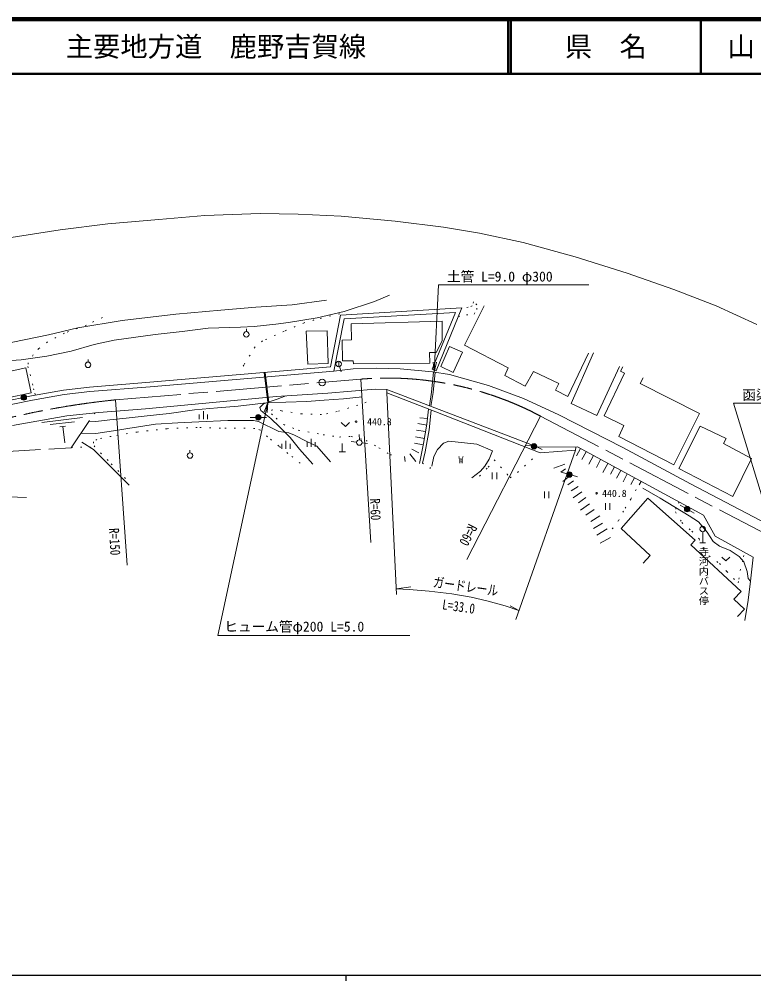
# Model space of a CAD drawing. Units: millimetres, scale not verified. Extents: x 40000 to 680000, y 20000 to 380000.
# Drawn here: x 208220 to 342702, y 204000 to 380000 of the extents above; entities that cross this region are included whole.
import ezdxf
from ezdxf.enums import TextEntityAlignment as Align

# ---------------------------------------------------------------- set-up
doc = ezdxf.new("R2010")
doc.units = ezdxf.units.MM
doc.header["$LTSCALE"] = 1000
for name, pattern in [('CHAIN', [18.5, 12, -1.5, 3.5, -1.5]), ('DASHED', [7.5, 6, -1.5]), ('DOTTED', [1.75, 0.25, -1.5])]:
    doc.linetypes.add(name, pattern=pattern)
for name, color, linetype, lineweight in [('M-BGD', 7, 'Continuous', 13), ('M-BMK', 2, 'CHAIN', 13), ('M-BMK-ROW', 30, 'Continuous', 13), ('M-BMK-SRVR', 3, 'Continuous', 13), ('M-STR-HTXT', 7, 'Continuous', 13), ('M-TTL', 2, 'Continuous', 140), ('M-TTL-BAND', 7, 'Continuous', 25), ('M-TTL-LINE', 7, 'Continuous', 50)]:
    doc.layers.add(name, color=color, linetype=linetype, lineweight=lineweight)
doc.layers.add('M-BMK-HTXT', color=7, linetype='Continuous')
doc.layers.add('M-TTL-TXT', color=7, linetype='Continuous')
doc.styles.add('@ＭＳ ゴシック', font='')
doc.styles.add('ＭＳ ゴシック', font='')
doc.styles.get('@ＭＳ ゴシック').set_extended_font_data('@MS Gothic')
doc.styles.get('ＭＳ ゴシック').set_extended_font_data('MS Gothic')

# ---------------------------------------------------------------- blocks, each defined once
blk = doc.blocks.new('open_arrow')
at = {"color": 0, "linetype": 'Continuous', "lineweight": -2}
blk.add_lwpolyline([(7.5, 1.25), (0, 0), (7.5, -1.25)], dxfattribs=at)

msp = doc.modelspace()

# ---------------------------------------------------------------- hatches: boundary and pattern name
at = {"layer": 'M-BGD'}
for points in [[(208585, 310639, -1), (209546, 310916, -0.41421), (209204, 310297, -0.41421)], [(251479, 307127, -1), (252479, 307127, -0.41421), (251979, 306627, -0.41421)], [(301985, 301919, -1), (302969, 301738, -0.41421), (302387, 301337, -0.41421)], [(308482, 296803, -1), (309441, 296521, -0.41421), (308820, 296182, -0.41421)], [(330075, 290586, -1), (330946, 290094, -0.41421), (330264, 289905, -0.41421)]]:
    msp.add_hatch(color=256, dxfattribs=at).paths.add_polyline_path(points)

# ---------------------------------------------------------------- linework, layer by layer
for p, q in [((249806, 322812), (249806, 323312)), ((220816, 317243), (220816, 317743)), ((266705, 317395), (266705, 316395)), ((266859, 316419), (267158, 315465)), ((284544, 315650), (283851, 315935)), ((241937, 306768), (241937, 308268)), ((219775, 307109), (212329, 306212)), ((218357, 306334), (213890, 305796)), ((241187, 306768), (241187, 307668)), ((242687, 306768), (242687, 307668)), ((251479, 307127), (250479, 307127)), ((252479, 307127), (253479, 307127)), ((281535, 307059), (282957, 306903)), ((216717, 305532), (215674, 305406)), ((216195, 305469), (216555, 302491)), ((280939, 304796), (282608, 304509)), ((281208, 305997), (282817, 305720)), ((257053, 301360), (257053, 302860)), ((261667, 301712), (261667, 303212)), ((270489, 303009), (270484, 304009)), ((280785, 303560), (282397, 303283)), ((239481, 300631), (239481, 301131)), ((256303, 301360), (256303, 302260)), ((257803, 301360), (257803, 302260)), ((260917, 301712), (260917, 302612)), ((262417, 301712), (262417, 302612)), ((267365, 300815), (267365, 302315)), ((269994, 302565), (269000, 302678)), ((270988, 302452), (271981, 302340)), ((280069, 301325), (281370, 300620)), ((280574, 302430), (282190, 302114)), ((301985, 301919), (300861, 301965)), ((302969, 301738), (303979, 301254)), ((310259, 300092), (310970, 301408)), ((266765, 300815), (267965, 300815)), ((278756, 299988), (278878, 299065)), ((279741, 300426), (280823, 299065)), ((311253, 299403), (312028, 300836)), ((312520, 298589), (313349, 300122)), ((313879, 297974), (314658, 299415)), ((308081, 298548), (306068, 297833)), ((308260, 297713), (307380, 297103)), ((315055, 297030), (315963, 298710)), ((316473, 296705), (317196, 298043)), ((294832, 297026), (294832, 295826)), ((295632, 297026), (295632, 295826)), ((308482, 296803), (307522, 297085)), ((307773, 295386), (308938, 296337)), ((309441, 296521), (310401, 296239)), ((317582, 296019), (318341, 297425)), ((318773, 295353), (319542, 296776)), ((320185, 294859), (320842, 296074)), ((309721, 295538), (308647, 294764)), ((310540, 294451), (309243, 293661)), ((321748, 294788), (322081, 295404)), ((304379, 293540), (304379, 292340)), ((305179, 293540), (305179, 292340)), ((311199, 293524), (309647, 292402)), ((311975, 292472), (310583, 291454)), ((312634, 291320), (310972, 290167)), ((315531, 291397), (315531, 290197)), ((316331, 291397), (316331, 290197)), ((330075, 290586), (329204, 291078)), ((313473, 290257), (311960, 289240)), ((314536, 289105), (312844, 288042)), ((330946, 290094), (331816, 289602)), ((315000, 287758), (313368, 286785)), ((315844, 286695), (313995, 285550)), ((316457, 285145), (314599, 284099)), ((333346, 286182), (333346, 284182)), ((332846, 284182), (333846, 284182))]:
    msp.add_line(p, q, dxfattribs=at)
at = {"layer": 'M-BGD', "linetype": 'DASHED'}
for p, q in [((253706, 309827), (253075, 315316)), ((253905, 309851), (253275, 315333))]:
    msp.add_line(p, q, dxfattribs=at)
at = {"layer": 'M-BGD', "linetype": 'DOTTED'}
for p, q in [((271725, 309900), (270228, 309359)), ((254514, 308559), (254404, 307777)), ((256225, 308317), (254514, 308559)), ((259945, 307761), (256225, 308317)), ((266437, 308191), (263586, 307621)), ((270228, 309359), (266437, 308191)), ((254404, 307777), (255255, 306964)), ((255255, 306964), (256638, 305810)), ((263586, 307621), (259945, 307761)), ((256638, 305810), (259318, 304784)), ((259318, 304784), (263850, 303944)), ((263850, 303944), (266833, 303529)), ((266833, 303529), (269014, 303628)), ((269014, 303628), (271710, 302898)), ((271710, 302898), (274082, 301574)), ((274082, 301574), (276132, 300294)), ((276132, 300294), (277609, 300109))]:
    msp.add_line(p, q, dxfattribs=at)
at = {"layer": 'M-BGD'}
for points in [[(248711, 323665), (251254, 323732), (255200, 324178), (257527, 324520), (262753, 325332), (267710, 326479), (273289, 328308), (275994, 329471)], [(204946, 320437), (213600, 322252), (218936, 323486), (227066, 324840), (236867, 326044), (245127, 326755), (251564, 327309), (258216, 327740), (264498, 328571)], [(312434, 318898), (308677, 310971), (306372, 312102), (306986, 313354), (302389, 315523), (300828, 312831), (297114, 314781), (297714, 316188), (289771, 320362), (293331, 327544)], [(265200, 316345), (267068, 325854), (289263, 327159), (284544, 315650)], [(265817, 315595), (267692, 325139), (288117, 326340), (283851, 315935)], [(267400, 317462), (267335, 321273), (269051, 321303), (269021, 324229), (285677, 324735), (285635, 321124), (284530, 319013), (283345, 318980), (283399, 317027), (269390, 316944), (269384, 317497), (267400, 317477)], [(203902, 317363), (208587, 317674), (213271, 318356), (217745, 319226), (221964, 320466), (225594, 321272), (233107, 322301), (238040, 322828), (242817, 323448), (248711, 323665)], [(318144, 316435), (313948, 307487), (309271, 309680), (313366, 318923)], [(72833, 261655), (79523, 263320), (90870, 266470), (106230, 270737), (120964, 275662), (134430, 280788), (143762, 284725), (156081, 290282), (161303, 295291), (178857, 303171), (185018, 302887), (190209, 305095), (193699, 306601), (198206, 308123), (202346, 309223), (206903, 310335), (210486, 311068), (216303, 312104), (221091, 312645), (232152, 313539), (265200, 316345)], [(73067, 260889), (79727, 262547), (91084, 265699), (106464, 269972), (121233, 274909), (134728, 280046), (144082, 283991), (156535, 289609), (161757, 294618), (179011, 302363), (185164, 302080), (190524, 304360), (193986, 305853), (198437, 307356), (202544, 308448), (207078, 309554), (210637, 310283), (216418, 311312), (221168, 311849), (232218, 312742), (265817, 315595)], [(265817, 315595), (269363, 315984), (273554, 316132), (277938, 316014), (283861, 315476), (286974, 314945), (294154, 312937), (300562, 310570), (306992, 307615), (318702, 301608), (331135, 294953), (343931, 288233), (346383, 286873), (347742, 286365), (348745, 286249), (350049, 286577), (351189, 287484), (351778, 288469), (353490, 294407), (354697, 298740)], [(322440, 314345), (321890, 313303), (332763, 307844), (328037, 298448), (318007, 303616), (318888, 305624), (315298, 307402), (319037, 315246), (318272, 315610), (318746, 316391)], [(206994, 305640), (216965, 307433), (222804, 308041), (231353, 308710), (255309, 310938), (264710, 311585), (273364, 312293), (275540, 312204), (303144, 301658), (310423, 301703), (333498, 289235), (335608, 285367), (342591, 281545), (342112, 277120), (341691, 273644), (341076, 269972)], [(275540, 312204), (275542, 311619), (284478, 308112), (303569, 300610), (310040, 301094), (310107, 301701)], [(270986, 310913), (267610, 310528), (264056, 310295), (260883, 310018), (257012, 309919), (253950, 309857), (248279, 309156), (244493, 308883), (240328, 308497), (235648, 307822), (231632, 307392), (227826, 306961), (224828, 306660), (222247, 306388), (221029, 306406)], [(283147, 308635), (282845, 305884), (282236, 302349), (281514, 298662)], [(283649, 308438), (283276, 304838), (282564, 300812), (282048, 298748)], [(265218, 299011), (262727, 301855), (260861, 302735), (258629, 303850), (257573, 304320), (255747, 304547), (252001, 306381), (251110, 306566), (246424, 306541), (241091, 306313), (237229, 306152), (233147, 305896), (228089, 305086), (226266, 304775), (222250, 304196), (219553, 304247)], [(267179, 306178), (267929, 305478), (268679, 306178)], [(291067, 296044), (292693, 297280), (293477, 298164), (294276, 299469), (294875, 301005), (291990, 302212), (286896, 302797), (285868, 302413), (284792, 301237), (284141, 299945), (283731, 298196)], [(219698, 302596), (221820, 301257), (228363, 294712)], [(322398, 294158), (325569, 292344), (330893, 289116), (332563, 288023), (334181, 286087), (335279, 284411), (336398, 283573), (338369, 282747), (340035, 281683), (340879, 280661), (341480, 278920), (341698, 277620), (342112, 277120)], [(209531, 292446), (199606, 292795)], [(322429, 280458), (323715, 281830), (318400, 286812), (323302, 292341), (331955, 284671), (331166, 283781), (340395, 275278), (339067, 273836), (341019, 272037), (339738, 270646)], [(336848, 281542), (337598, 280842), (338348, 281542)]]:
    msp.add_lwpolyline(points, dxfattribs=at)
at = {"layer": 'M-BGD', "linetype": 'DOTTED'}
for points in [[(288613, 325573), (290101, 325872), (291497, 326019), (291987, 326851), (292023, 327720), (291387, 328283), (291129, 327524), (290395, 327267), (289263, 327159)], [(266896, 326058), (265272, 325682), (262186, 324950), (260386, 324432), (256713, 322906), (252748, 321119), (251394, 320011), (249348, 316709), (248585, 315471)], [(223473, 325392), (220538, 324007), (216498, 322561), (213392, 320924), (211809, 319723), (210781, 318568), (209861, 317101), (209797, 316446), (210225, 314952), (210834, 312376), (211071, 311548), (211136, 311184)], [(259680, 298731), (257425, 300536), (255759, 301879), (253657, 303549), (252341, 304808), (251333, 305116), (245056, 305131), (240814, 305285), (235276, 305048), (229787, 304432), (225052, 303648), (222420, 303103), (221789, 302627), (221915, 301913), (225058, 298629), (228664, 294959)], [(217726, 301576), (219459, 301683), (221119, 301534), (221915, 301913)], [(292518, 296371), (294094, 298025), (295158, 299344), (297542, 296725), (298072, 296086), (299429, 297023), (302896, 300131)], [(282048, 298748), (283372, 297751), (283731, 298196)], [(316781, 286709), (317913, 288217), (319164, 290498), (320196, 292165), (321419, 294314)], [(329070, 291628), (328446, 290600), (328382, 289820), (329545, 287852), (331365, 286318), (332690, 284889), (333396, 283200), (334502, 281754), (336411, 280355), (337782, 278890), (338980, 277613), (339869, 276843), (339984, 277535), (340228, 279099), (340628, 280685), (340819, 281579), (341000, 282416)]]:
    msp.add_lwpolyline(points, dxfattribs=at)
at = {"layer": 'M-BGD'}
for points in [[(260740, 322876), (264605, 322984), (264780, 317000), (261029, 316890)], [(287001, 320079), (289353, 319031), (287654, 315363), (285397, 316411)], [(338877, 292648), (342288, 299570), (337152, 302360), (337638, 303255), (332887, 305532), (329003, 297768)]]:
    msp.add_lwpolyline(points, close=True, dxfattribs=at)
at = {"layer": 'M-BGD', "linetype": 'DASHED'}
msp.add_lwpolyline([(204704, 315132), (209408, 316167), (210404, 311634), (205851, 310633)], close=True, dxfattribs=at)
for points in [[(284060, 315442), (283714, 311723), (283310, 309235)], [(284357, 315391), (284012, 311685), (283597, 309126)], [(198667, 300413), (217726, 301576), (222097, 307967)]]:
    msp.add_lwpolyline(points, dxfattribs=at)
at = {"layer": 'M-BGD'}
for centre, radius in [((249806, 322312), 500), ((220816, 316743), 500), ((266705, 316895), 500), ((209065, 310778), 500), ((251979, 307127), 500), ((269895, 306342), 150), ((270491, 302509), 500), ((302477, 301828), 500), ((239481, 300131), 500), ((308961, 296662), 500), ((313933, 293222), 150), ((330510, 290340), 500), ((333346, 286682), 500)]:
    msp.add_circle(centre, radius, dxfattribs=at)
at = {"layer": 'M-BMK'}
msp.add_line((225820, 310331), (270759, 314126), dxfattribs=at)
msp.add_lwpolyline([(303651, 307361), (354694, 280617), (357388, 279538), (360674, 278280), (364313, 276916), (369721, 275252), (374399, 273834), (379222, 272535), (383530, 271549), (389120, 270539), (393578, 269904), (453077, 260939), (456090, 260649), (459368, 260508), (463795, 260465), (469652, 260510), (474717, 260870), (478093, 261219), (500135, 265381)], dxfattribs=at)
for centre, radius, start, end in [((275600, 254322), 60000, 62.12729, 94.62823), ((241118, 161113), 150000, 95.85365, 114.35833)]:
    msp.add_arc(centre, radius, start, end, dxfattribs=at)
at = {"layer": 'M-BMK-ROW'}
msp.add_lwpolyline([(261953, 298580), (259556, 301328), (257841, 303421), (255898, 305387), (254258, 306925), (252442, 308362), (252276, 308955), (252919, 309598), (255451, 310477), (257015, 311055)], dxfattribs=at)
at = {"layer": 'M-BMK-SRVR'}
msp.add_circle((263669, 313527), 600, dxfattribs=at)
at = {"layer": 'M-STR-HTXT'}
for p, q in [((272614, 284219), (270759, 314126)), ((277315, 274713), (275542, 311619)), ((227957, 280056), (225820, 310331)), ((290152, 281130), (303651, 307361)), ((299142, 270135), (310040, 301094)), ((277265, 275750), (279918, 276112)), ((299713, 271756), (298076, 272628))]:
    msp.add_line(p, q, dxfattribs=at)
for points in [[(343234, 324145), (335822, 327564), (328059, 330510), (319508, 333514), (309993, 336516), (300495, 339106), (292512, 340838), (285906, 341944), (277035, 343031), (267168, 343936), (259306, 344320), (252334, 344427), (242222, 344075), (233794, 343355), (224447, 342543), (215730, 341470), (205952, 339937)], [(284201, 315418), (284970, 331386), (312490, 331386)], [(253706, 309827), (244597, 267217), (279759, 267217)], [(345875, 287155), (338969, 309719), (368189, 309719)], [(299713, 271756), (297204, 272652), (293819, 273548), (290968, 274199), (287430, 274839), (283275, 275339), (279584, 275629), (277265, 275750)]]:
    msp.add_lwpolyline(points, dxfattribs=at)
at = {"layer": 'M-TTL'}
msp.add_line((680000, 380000), (40000, 380000), dxfattribs=at)
at = {"layer": 'M-TTL-BAND'}
for p, q in [((40000, 205000), (579000, 205000)), ((268000, 205000), (268000, 204000))]:
    msp.add_line(p, q, dxfattribs=at)
at = {"layer": 'M-TTL-LINE'}
for p, q in [((297750, 380000), (297750, 370000)), ((298250, 380000), (298250, 370000)), ((333000, 380000), (333000, 370000)), ((40000, 370000), (680000, 370000))]:
    msp.add_line(p, q, dxfattribs=at)

# ---------------------------------------------------------------- block references
at = {"layer": 'M-STR-HTXT', "xscale": 240, "yscale": 240}
for p, rotation in [((284201, 315418), 87.2), ((253706, 309827), 257.9)]:
    msp.add_blockref('open_arrow', p, dxfattribs=dict(at, rotation=rotation))

# ---------------------------------------------------------------- texts
at = {"layer": 'M-BGD', "style": 'ＭＳ ゴシック'}
for s, p in [('440.8', (271914, 306334)), ('W', (288641, 299383)), ('440.8', (314933, 293222))]:
    msp.add_text(s, height=1320, dxfattribs=at).set_placement(p, align=Align.MIDDLE_LEFT)
at = {"layer": 'M-BMK-HTXT', "style": '@ＭＳ ゴシック'}
msp.add_text('寺河内バス停', height=1320, rotation=270, dxfattribs=at).set_placement((333519, 283488), align=Align.MIDDLE_LEFT)
at = {"layer": 'M-STR-HTXT', "style": 'ＭＳ ゴシック'}
for s, p in [('土管 L=9.0 φ300', (286518, 331440)), ('函渠 L=20.0 φ600', (340591, 309772)), ('ヒューム管φ200 L=5.0', (245762, 267371))]:
    msp.add_text(s, height=1833, dxfattribs=at).set_placement(p, align=Align.BOTTOM_LEFT)
at = {"layer": 'M-STR-HTXT', "style": 'ＭＳ ゴシック', "width": 0.8}
for s, rotation, p in [('R=60', 272.493, (271897, 292212)), ('R=60', 242.798, (290050, 288033)), ('R=150', 273.127, (224116, 286778))]:
    msp.add_text(s, height=1833, rotation=rotation, dxfattribs=at).set_placement(p, align=Align.BOTTOM_LEFT)
for s, p in [('ガードレール', (289767, 274741)), ('L=33.0', (288472, 271044))]:
    msp.add_text(s, height=1833, rotation=351.896, dxfattribs=at).set_placement(p, align=Align.BOTTOM_CENTER)
at = {"layer": 'M-TTL-TXT', "style": 'ＭＳ ゴシック'}
msp.add_text('主要地方道\u3000鹿野吉賀線', height=3666, dxfattribs=at).set_placement((216734, 375000), align=Align.MIDDLE_LEFT)
for s, p in [('県\u3000名', (315625, 375000)), ('山\u3000口\u3000県', (350375, 375000))]:
    msp.add_text(s, height=3666, dxfattribs=at).set_placement(p, align=Align.MIDDLE_CENTER)

doc.saveas('drawing.dxf')
